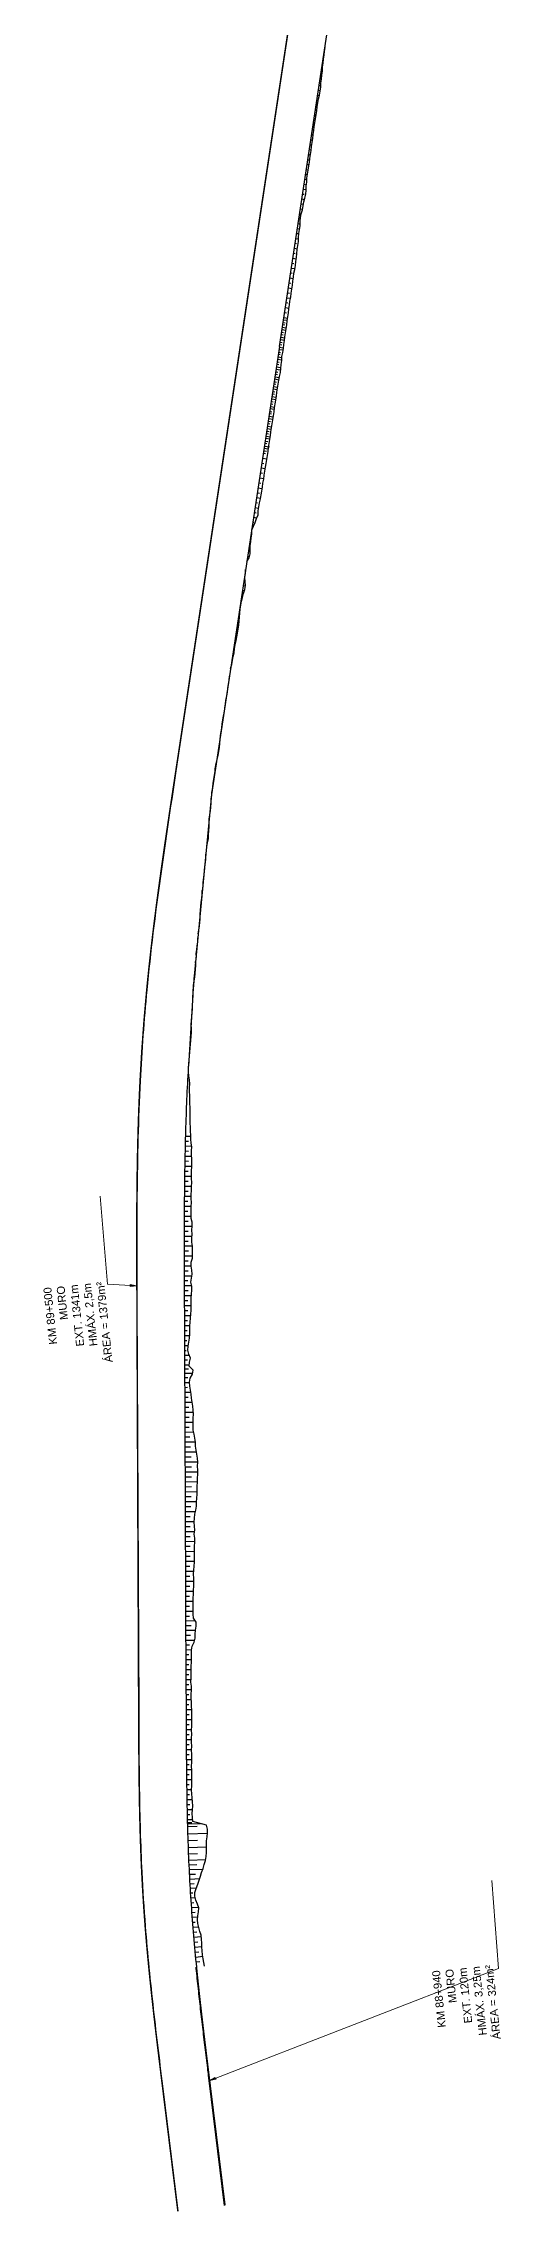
# Model space of a CAD drawing. Header units: metres. Extents: x 288738 to 324331, y 7399322 to 7465117.
# Drawn here: x 296067 to 296296, y 7456357 to 7457441 of the extents above; entities that cross this region are included whole.
import ezdxf

# ---------------------------------------------------------------- set-up
doc = ezdxf.new("R2010")
doc.units = ezdxf.units.M
doc.header["$LTSCALE"] = 10
for name, color, linetype in [('F-HZ-ATERRO-TALUDE', 110, 'Continuous'), ('F-HZ-MUROS', 210, 'Continuous'), ('F-HZ-PIANO-ATERRO', 90, 'Continuous'), ('F-HZ-PIANO-CORTE', 10, 'Continuous'), ('F-HZ-TALUDE', 2, 'Continuous'), ('U-PLATAFORMA', 2, 'Continuous')]:
    doc.layers.add(name, color=color, linetype=linetype)
doc.layers.add('U-HZ-TEXTO-MUROS', color=2, linetype='Continuous', lineweight=0)
doc.styles.add('ARIAL', font='arial.ttf')
doc.styles.add('DIM', font='arial.ttf', dxfattribs={"width": 0.8})
doc.dimstyles.new('U-1_2000', dxfattribs={"dimscale": 2, "dimtxt": 1.5, "dimasz": 0.75, "dimexe": 0.75, "dimexo": 0.75, "dimgap": 0.25, "dimtad": 1, "dimzin": 4, "dimtxsty": 'DIM', "dimblk": 'ARCHTICK', "dimcen": 0.7, "dimdle": 0.75, "dimclrd": 256, "dimclre": 256, "dimclrt": 256, "dimaunit": 1, "dimadec": 3, "dimazin": 2, "dimtfac": 1, "dimtofl": 0, "dimtmove": 0, "dimatfit": 3, "dimldrblk": 'CLOSEDBLANK', "dimfxl": 0, "dimtolj": 1, "dimtzin": 0, "dimlwd": -1, "dimlwe": -1, "dimarcsym": 0})

# ---------------------------------------------------------------- blocks, each defined once
blk = doc.blocks.new('_ArchTick')
at = {"color": 0, "linetype": 'ByBlock', "const_width": 0.15}
blk.add_lwpolyline([(-0.5, -0.5), (0.5, 0.5)], dxfattribs=at)

msp = doc.modelspace()

# ---------------------------------------------------------------- linework, layer by layer
at = {"layer": 'F-HZ-ATERRO-TALUDE', "linetype": 'Continuous', "lineweight": -3}
for p, q in [((296208.042, 7457437.315), (296208.18, 7457437.294)), ((296206.545, 7457427.458), (296207.08, 7457427.377)), ((296206.917, 7457429.91), (296207.066, 7457429.887)), ((296207.292, 7457432.379), (296207.577, 7457432.336)), ((296207.667, 7457434.849), (296207.808, 7457434.828)), ((296205.045, 7457417.589), (296205.975, 7457417.448)), ((296205.42, 7457420.056), (296205.875, 7457419.987)), ((296205.794, 7457422.52), (296206.514, 7457422.411)), ((296206.17, 7457424.991), (296206.498, 7457424.941)), ((296203.172, 7457405.258), (296203.537, 7457405.202)), ((296203.548, 7457407.729), (296204.283, 7457407.618)), ((296203.923, 7457410.201), (296204.29, 7457410.145)), ((296204.298, 7457412.671), (296205.027, 7457412.561)), ((296204.671, 7457415.123), (296205.157, 7457415.049)), ((296201.671, 7457395.374), (296202.085, 7457395.311)), ((296202.046, 7457397.844), (296202.777, 7457397.732)), ((296202.421, 7457400.315), (296202.778, 7457400.261)), ((296202.797, 7457402.787), (296203.499, 7457402.68)), ((296199.794, 7457383.018), (296200.776, 7457382.869)), ((296200.169, 7457385.489), (296200.625, 7457385.42)), ((296200.544, 7457387.96), (296201.475, 7457387.819)), ((296200.92, 7457390.431), (296201.358, 7457390.365)), ((296201.295, 7457392.903), (296202.141, 7457392.774)), ((296198.292, 7457373.137), (296199.342, 7457372.977)), ((296198.667, 7457375.605), (296199.16, 7457375.53)), ((296199.043, 7457378.076), (296200.077, 7457377.918)), ((296199.418, 7457380.547), (296199.917, 7457380.471)), ((296196.798, 7457363.298), (296198.115, 7457363.098)), ((296197.17, 7457365.751), (296197.98, 7457365.628)), ((296197.544, 7457368.212), (296198.977, 7457367.994)), ((296197.918, 7457370.673), (296198.528, 7457370.58)), ((296194.926, 7457350.978), (296195.46, 7457350.897)), ((296195.3, 7457353.437), (296196.119, 7457353.313)), ((296195.675, 7457355.904), (296196.1, 7457355.84)), ((296196.048, 7457358.364), (296197.141, 7457358.198)), ((296196.423, 7457360.833), (296197.011, 7457360.744)), ((296193.428, 7457341.114), (296194.188, 7457340.999)), ((296193.802, 7457343.58), (296195.166, 7457343.373)), ((296194.177, 7457346.044), (296194.765, 7457345.955)), ((296194.552, 7457348.514), (296195.657, 7457348.346)), ((296191.552, 7457328.765), (296193.374, 7457328.488)), ((296191.927, 7457331.236), (296192.811, 7457331.102)), ((296192.303, 7457333.707), (296194.044, 7457333.443)), ((296192.677, 7457336.174), (296193.476, 7457336.053)), ((296193.052, 7457338.644), (296194.568, 7457338.413)), ((296190.051, 7457318.887), (296191.926, 7457318.602)), ((296190.426, 7457321.357), (296191.327, 7457321.22)), ((296190.802, 7457323.827), (296192.543, 7457323.563)), ((296191.177, 7457326.298), (296192.026, 7457326.169)), ((296188.551, 7457309.012), (296190.396, 7457308.732)), ((296188.926, 7457311.484), (296189.831, 7457311.346)), ((296189.301, 7457313.949), (296191.221, 7457313.658)), ((296189.676, 7457316.415), (296190.604, 7457316.274)), ((296186.674, 7457296.658), (296187.636, 7457296.511)), ((296187.05, 7457299.128), (296189.029, 7457298.827)), ((296187.425, 7457301.6), (296188.403, 7457301.451)), ((296187.8, 7457304.071), (296189.765, 7457303.773)), ((296188.176, 7457306.543), (296189.147, 7457306.395)), ((296185.173, 7457286.774), (296186.2, 7457286.618)), ((296185.548, 7457289.245), (296187.64, 7457288.927)), ((296185.924, 7457291.716), (296186.944, 7457291.561)), ((296186.299, 7457294.187), (296188.294, 7457293.884)), ((296183.674, 7457276.907), (296184.868, 7457276.726)), ((296184.049, 7457279.376), (296186.332, 7457279.029)), ((296184.424, 7457281.846), (296185.518, 7457281.68)), ((296184.798, 7457284.309), (296186.791, 7457284.006)), ((296181.805, 7457264.551), (296183.992, 7457264.219)), ((296182.175, 7457267.024), (296183.267, 7457266.858)), ((296182.548, 7457269.495), (296184.772, 7457269.157)), ((296182.923, 7457271.966), (296184.049, 7457271.795)), ((296183.299, 7457274.436), (296185.624, 7457274.083)), ((296180.362, 7457254.657), (296182.584, 7457254.32)), ((296180.717, 7457257.132), (296181.848, 7457256.96)), ((296181.076, 7457259.605), (296183.291, 7457259.268)), ((296181.439, 7457262.078), (296182.537, 7457261.911)), ((296178.637, 7457242.278), (296179.764, 7457242.107)), ((296178.975, 7457244.755), (296181.213, 7457244.415)), ((296179.316, 7457247.231), (296180.421, 7457247.063)), ((296179.661, 7457249.707), (296181.871, 7457249.371)), ((296180.01, 7457252.182), (296181.124, 7457252.013)), ((296177.972, 7457237.323), (296179.118, 7457237.149)), ((296178.303, 7457239.801), (296180.566, 7457239.457))]:
    msp.add_line(p, q, dxfattribs=at)
at = {"layer": 'F-HZ-ATERRO-TALUDE', "color": 2, "linetype": 'Continuous', "lineweight": -3, "flags": 128}
for points in [[(296169.263, 7457182.042), (296170.44, 7457183.887), (296170.963, 7457185.83), (296170.892, 7457187.864), (296170.954, 7457189.877), (296171.275, 7457191.851), (296171.486, 7457193.842), (296171.802, 7457195.817), (296171.798, 7457197.841), (296172.594, 7457199.743), (296173.5, 7457201.628), (296174.086, 7457203.562), (296174.88, 7457205.464), (296174.904, 7457207.484), (296175.25, 7457209.454), (296175.668, 7457211.413), (296176.157, 7457213.362), (296176.509, 7457215.332), (296176.84, 7457217.304), (296177.127, 7457219.284), (296177.375, 7457221.269), (296177.721, 7457223.239), (296178.038, 7457225.214), (296178.373, 7457227.186), (296178.683, 7457229.162), (296179.011, 7457231.135), (296179.281, 7457233.117), (296179.659, 7457235.083), (296179.936, 7457237.063), (296180.19, 7457239.048), (296180.501, 7457241.024), (296180.802, 7457243.001), (296181.108, 7457244.977), (296181.379, 7457246.959), (296181.68, 7457248.936), (296181.989, 7457250.912), (296182.308, 7457252.887), (296182.586, 7457254.867), (296182.938, 7457256.837), (296183.194, 7457258.821), (296183.479, 7457260.801), (296183.765, 7457262.78), (296184.065, 7457264.757), (296184.363, 7457266.735), (296184.708, 7457268.706), (296184.99, 7457270.686), (296185.377, 7457272.65), (296185.717, 7457274.621), (296186.071, 7457276.59), (296186.28, 7457278.582), (296186.51, 7457280.57), (296186.723, 7457282.56), (296186.818, 7457284.569), (296187.241, 7457286.527), (296187.58, 7457288.499), (296187.855, 7457290.48), (296188.089, 7457292.467), (296188.376, 7457294.447), (296188.607, 7457296.435), (296188.97, 7457298.402), (296189.247, 7457300.383), (296189.535, 7457302.362), (296189.857, 7457304.337), (296190.128, 7457306.318), (296190.339, 7457308.309), (296190.608, 7457310.291), (296190.882, 7457312.273), (296191.359, 7457314.223), (296191.54, 7457316.219), (296191.872, 7457318.191), (296192.134, 7457320.174), (296192.338, 7457322.166), (296192.629, 7457324.145), (296192.887, 7457326.129), (296193.325, 7457328.085), (296193.568, 7457330.071), (296193.847, 7457332.052), (296194.128, 7457334.032), (296194.283, 7457336.031), (296194.5, 7457338.021), (296194.84, 7457339.992), (296195.082, 7457341.979), (296195.203, 7457343.983), (296195.363, 7457345.982), (296195.585, 7457347.971), (296195.964, 7457349.937), (296196.034, 7457351.949), (296196.16, 7457353.953), (296196.554, 7457355.916), (296197.073, 7457357.86), (296197.465, 7457359.823), (296197.781, 7457361.798), (296198.282, 7457363.745), (296198.841, 7457365.683), (296198.964, 7457367.687), (296199.045, 7457369.698)], [(296161.152, 7457128.655), (296161.774, 7457130.583), (296162.18, 7457132.545), (296162.515, 7457134.517), (296162.865, 7457136.487), (296163.187, 7457138.461), (296163.506, 7457140.435), (296163.921, 7457142.395), (296164.268, 7457144.365), (296164.605, 7457146.337), (296164.942, 7457148.309), (296165.284, 7457150.28), (296165.504, 7457152.269), (296165.559, 7457154.284), (296165.859, 7457156.261), (296166.026, 7457158.259), (296166.355, 7457160.232), (296166.587, 7457162.219), (296167.169, 7457164.154), (296167.621, 7457166.108), (296168.313, 7457168.026), (296168.637, 7457170), (296168.403, 7457172.058), (296168.363, 7457174.087), (296168.607, 7457176.073), (296168.665, 7457178.087)], [(296153.52, 7457078.416), (296153.665, 7457079.219), (296154.01, 7457081.189), (296154.444, 7457083.146), (296154.908, 7457085.099), (296155.205, 7457087.077), (296155.533, 7457089.05), (296155.758, 7457091.038), (296155.984, 7457093.027), (296156.115, 7457095.03), (296156.392, 7457097.011), (296156.715, 7457098.985), (296157.022, 7457100.961), (296157.293, 7457102.943), (296157.644, 7457104.913), (296158.068, 7457106.871), (296158.352, 7457108.851), (296158.573, 7457110.84), (296158.841, 7457112.823), (296159.232, 7457114.786), (296159.53, 7457116.764), (296159.794, 7457118.747), (296160.137, 7457120.717), (296160.477, 7457122.689), (296160.552, 7457124.7)], [(296146.986, 7457017.584), (296147.022, 7457017.698), (296147.415, 7457019.65), (296147.495, 7457021.646), (296147.849, 7457025.614), (296148.122, 7457027.585), (296148.226, 7457029.58), (296148.518, 7457031.549), (296148.688, 7457033.537), (296148.806, 7457035.532), (296149.03, 7457037.513), (296149.264, 7457039.492), (296149.545, 7457041.465), (296150.026, 7457043.409), (296150.095, 7457045.415), (296150.295, 7457047.401), (296150.378, 7457049.406), (296150.448, 7457051.412), (296150.493, 7457053.424), (296150.834, 7457055.391), (296151.038, 7457057.38), (296151.32, 7457059.357), (296151.487, 7457061.351), (296151.519, 7457063.367), (296151.7, 7457065.36), (296151.777, 7457066.927)], [(296144.966, 7456995.95), (296145.284, 7456997.908), (296145.518, 7456999.876), (296145.725, 7457001.848), (296145.895, 7457003.134), (296145.986, 7457003.815), (296145.976, 7457005.816), (296146.169, 7457007.792), (296146.293, 7457009.778), (296146.433, 7457011.763), (296146.7, 7457013.731), (296146.979, 7457015.698), (296146.986, 7457017.584)], [(296144.041, 7456984.097), (296144.007, 7456986.092), (296144.28, 7456988.053), (296144.482, 7456990.023), (296144.787, 7456991.98), (296144.781, 7456993.976)], [(296140.227, 7456930.944), (296140.51, 7456934.878), (296140.76, 7456936.838), (296140.88, 7456938.806), (296141.063, 7456940.769), (296141.254, 7456942.732), (296141.43, 7456944.696), (296141.591, 7456946.661), (296141.511, 7456948.645), (296141.488, 7456950.625), (296141.6, 7456952.595), (296141.746, 7456954.562), (296141.889, 7456956.529), (296142.052, 7456958.495), (296142.117, 7456960.47), (296142.224, 7456962.441), (296142.323, 7456964.413), (296142.453, 7456966.383), (296142.609, 7456968.351), (296142.699, 7456970.326), (296142.952, 7456972.286), (296143.198, 7456974.246), (296143.449, 7456976.206), (296143.606, 7456978.177), (296143.697, 7456980.155), (296143.648, 7456982.15)], [(296148.162, 7456479.976), (296147.758, 7456481.734), (296147.42, 7456483.681), (296147.133, 7456485.632), (296146.932, 7456487.591), (296146.824, 7456489.557), (296146.694, 7456491.52), (296146.599, 7456493.485), (296146.427, 7456495.442), (296145.765, 7456497.357), (296145.227, 7456499.284), (296144.753, 7456501.216), (296144.667, 7456503.178), (296144.757, 7456505.154), (296145.052, 7456507.143), (296145.287, 7456509.126), (296144.543, 7456511.041), (296143.72, 7456512.953), (296143.284, 7456514.893), (296143.265, 7456516.86), (296143.859, 7456518.863), (296144.752, 7456520.88), (296145.45, 7456522.881), (296146.028, 7456524.873), (296146.657, 7456526.864), (296147.373, 7456528.856), (296147.937, 7456530.839), (296148.604, 7456532.824), (296148.964, 7456534.795), (296149.03, 7456536.754), (296149.16, 7456538.715), (296149.078, 7456540.67), (296149.1, 7456542.629), (296149.4, 7456544.598), (296149.543, 7456546.563), (296149.6, 7456548.525), (296149.182, 7456550.476), (296142.26, 7456552.262), (296142.112, 7456554.234), (296142.004, 7456556.208), (296142.166, 7456558.189), (296142.195, 7456560.167), (296142.126, 7456562.145), (296141.943, 7456564.121), (296141.812, 7456566.1), (296141.651, 7456568.079), (296141.689, 7456570.063), (296141.711, 7456572.046), (296141.695, 7456574.031), (296141.678, 7456576.016), (296141.809, 7456578.003), (296141.673, 7456579.989), (296141.68, 7456581.977), (296141.8, 7456583.967), (296141.749, 7456585.956), (296141.644, 7456587.946), (296141.72, 7456589.938), (296141.637, 7456591.93), (296141.559, 7456593.923), (296141.703, 7456595.918), (296141.638, 7456597.912), (296141.681, 7456599.909), (296141.752, 7456601.906), (296141.704, 7456603.904), (296141.684, 7456605.902), (296141.695, 7456607.902), (296141.651, 7456609.902), (296141.53, 7456611.902), (296141.503, 7456613.901), (296141.471, 7456615.901), (296141.544, 7456617.902), (296141.545, 7456619.902), (296141.313, 7456621.901), (296141.408, 7456623.901), (296141.425, 7456625.901), (296141.444, 7456627.901), (296141.479, 7456629.902), (296141.525, 7456631.902), (296141.658, 7456633.902), (296141.547, 7456635.902), (296141.638, 7456637.902), (296141.994, 7456639.904), (296142.995, 7456641.908), (296143.42, 7456643.91), (296143.453, 7456645.91), (296143.632, 7456647.911), (296143.962, 7456649.912), (296143.984, 7456651.912), (296142.607, 7456653.906), (296142.377, 7456655.906), (296142.491, 7456657.906), (296142.447, 7456659.906), (296142.485, 7456661.906), (296142.429, 7456663.906), (296142.521, 7456665.906), (296142.513, 7456667.906), (296142.732, 7456669.907), (296142.76, 7456671.907), (296142.806, 7456673.908), (296142.604, 7456675.907), (296142.776, 7456677.907), (296142.919, 7456679.908), (296143.049, 7456681.909), (296143.173, 7456683.909), (296143.044, 7456685.909), (296143.136, 7456687.909), (296143.143, 7456689.909), (296143.214, 7456691.909), (296143.287, 7456693.91), (296142.994, 7456695.909), (296143.291, 7456697.91), (296143.136, 7456699.909), (296142.944, 7456701.908), (296143.064, 7456703.909), (296143.238, 7456705.91), (296143.743, 7456707.912), (296144.071, 7456709.913), (296144.15, 7456711.914), (296144.248, 7456713.914), (296144.433, 7456715.915), (296144.423, 7456717.915), (296144.468, 7456719.915), (296144.649, 7456721.916), (296144.548, 7456723.915), (296144.796, 7456725.916), (296144.699, 7456727.916), (296144.658, 7456729.916), (296144.681, 7456731.916), (296144.542, 7456733.915), (296144.187, 7456735.914), (296143.974, 7456737.913), (296143.62, 7456739.912), (296143.513, 7456741.911), (296143.32, 7456743.91), (296142.984, 7456745.909), (296142.393, 7456747.906), (296142.365, 7456749.906), (296142.425, 7456751.907), (296142.382, 7456753.906), (296142.551, 7456755.907), (296142.494, 7456757.907), (296142.21, 7456759.906), (296141.961, 7456761.905), (296141.66, 7456763.903), (296141.368, 7456765.902), (296141.06, 7456767.901), (296140.753, 7456769.9), (296140.537, 7456771.899), (296140.886, 7456773.9), (296142.046, 7456775.905), (296142.406, 7456777.907), (296140.46, 7456779.899), (296140.544, 7456781.899), (296141.117, 7456783.901), (296140.193, 7456785.898), (296139.706, 7456787.895), (296140.001, 7456789.897), (296140.242, 7456791.898), (296140.61, 7456793.899), (296140.72, 7456795.9), (296140.776, 7456797.9), (296140.84, 7456799.9), (296140.99, 7456801.901), (296141.078, 7456803.901), (296141.201, 7456805.902), (296141.412, 7456807.903), (296141.378, 7456809.903), (296141.401, 7456811.903), (296141.509, 7456813.903), (296141.636, 7456815.903), (296141.745, 7456817.902), (296141.729, 7456819.899), (296141.34, 7456821.895), (296141.571, 7456823.893), (296141.883, 7456825.89), (296141.821, 7456827.885), (296141.424, 7456829.878), (296141.485, 7456831.872), (296142.096, 7456833.867), (296142.082, 7456835.86), (296142.16, 7456837.852), (296142.082, 7456839.843), (296141.808, 7456841.833), (296141.787, 7456843.823), (296141.941, 7456845.813), (296141.807, 7456847.802), (296142, 7456849.789), (296141.88, 7456851.777), (296141.508, 7456853.765), (296141.45, 7456855.752), (296141.456, 7456857.738), (296141.472, 7456859.723), (296141.515, 7456861.707), (296141.445, 7456863.692), (296141.426, 7456865.676), (296141.518, 7456867.658), (296141.63, 7456869.639), (296141.714, 7456871.619), (296141.651, 7456873.601), (296141.622, 7456875.582), (296141.66, 7456877.561), (296141.741, 7456879.539), (296141.757, 7456881.517), (296141.769, 7456883.495), (296141.575, 7456885.476), (296141.62, 7456887.453), (296141.677, 7456889.428), (296141.496, 7456891.408), (296141.31, 7456893.389), (296141.207, 7456895.368), (296141.143, 7456897.345), (296141.1, 7456899.322), (296141.008, 7456901.299), (296140.944, 7456903.276), (296140.9, 7456905.252), (296140.869, 7456907.227), (296140.856, 7456909.202), (296140.813, 7456911.177), (296140.827, 7456913.15), (296140.706, 7456915.128), (296140.523, 7456917.11), (296140.604, 7456919.079), (296140.797, 7456921.042), (296140.6, 7456923.025), (296140.276, 7456925.016), (296140.059, 7456927.003), (296140.136, 7456928.974), (296140.227, 7456930.944)]]:
    msp.add_lwpolyline(points, dxfattribs=at)
at = {"layer": 'F-HZ-MUROS', "linetype": 'Continuous', "lineweight": -3, "const_width": 0.5}
msp.add_lwpolyline([(296134.649, 7456357.526), (296126.952, 7456419.891), (296126.636, 7456422.453), (296126.32, 7456425.015), (296126.005, 7456427.579), (296125.69, 7456430.143), (296125.375, 7456432.708), (296125.062, 7456435.275), (296124.751, 7456437.842), (296124.44, 7456440.411), (296124.132, 7456442.981), (296123.826, 7456445.552), (296123.521, 7456448.127), (296123.219, 7456450.7), (296122.921, 7456453.275), (296122.625, 7456455.851), (296122.332, 7456458.429), (296122.043, 7456461.008), (296121.757, 7456463.588), (296121.476, 7456466.169), (296121.198, 7456468.752), (296120.926, 7456471.337), (296120.657, 7456473.922), (296120.394, 7456476.51), (296120.136, 7456479.098), (296119.883, 7456481.688), (296119.636, 7456484.28), (296119.395, 7456486.873), (296119.16, 7456489.467), (296118.932, 7456492.063), (296118.71, 7456494.661), (296118.494, 7456497.26), (296118.287, 7456499.857, -0.0074481), (296116.566, 7456526.912), (296116.444, 7456529.514), (296116.328, 7456532.119), (296116.219, 7456534.724), (296116.117, 7456537.328), (296116.021, 7456539.931), (296115.932, 7456542.534), (296115.849, 7456545.136), (296115.771, 7456547.737), (296115.7, 7456550.337), (296115.633, 7456552.937), (296115.572, 7456555.536), (296115.515, 7456558.134), (296115.463, 7456560.731), (296115.415, 7456563.328), (296115.372, 7456565.923), (296115.332, 7456568.518), (296115.296, 7456571.112), (296115.263, 7456573.705), (296115.233, 7456576.297), (296115.206, 7456578.888), (296115.182, 7456581.476), (296115.161, 7456584.065), (296115.141, 7456586.654), (296115.123, 7456589.242), (296115.107, 7456591.828), (296115.093, 7456594.414), (296115.08, 7456596.999), (296115.067, 7456599.583), (296115.056, 7456602.167), (296115.044, 7456604.749), (296115.034, 7456607.33), (296114.172, 7456811.989), (296114.157, 7456815.538), (296114.142, 7456819.088), (296114.129, 7456822.639), (296114.116, 7456826.191), (296114.105, 7456829.744), (296114.097, 7456833.299), (296114.09, 7456836.854), (296114.087, 7456840.411), (296114.086, 7456843.971), (296114.09, 7456847.53), (296114.097, 7456851.091), (296114.109, 7456854.652), (296114.126, 7456858.215), (296114.148, 7456861.779), (296114.176, 7456865.344), (296114.21, 7456868.91), (296114.251, 7456872.477), (296114.298, 7456876.045), (296114.353, 7456879.614), (296114.416, 7456883.184), (296114.487, 7456886.755), (296114.566, 7456890.327), (296114.655, 7456893.9), (296114.753, 7456897.474), (296114.86, 7456901.049), (296114.978, 7456904.624), (296115.107, 7456908.201), (296115.247, 7456911.778), (296115.398, 7456915.356), (296115.561, 7456918.934), (296115.736, 7456922.508, -0.01128991), (296119.075, 7456967.991), (296119.423, 7456971.553), (296119.785, 7456975.117), (296120.157, 7456978.678), (296120.542, 7456982.237), (296120.937, 7456985.794), (296121.342, 7456989.348), (296121.757, 7456992.901), (296122.182, 7456996.45), (296122.617, 7456999.998), (296123.06, 7457003.544), (296123.511, 7457007.087), (296123.97, 7457010.628), (296124.437, 7457014.167), (296124.911, 7457017.703), (296125.392, 7457021.238), (296125.879, 7457024.771), (296126.372, 7457028.302), (296126.871, 7457031.83), (296127.374, 7457035.357), (296127.882, 7457038.882), (296128.395, 7457042.406), (296128.911, 7457045.927), (296129.431, 7457049.445), (296129.954, 7457052.964), (296130.479, 7457056.481), (296131.007, 7457059.996), (296131.537, 7457063.51), (296132.068, 7457067.023), (296132.6, 7457070.535), (296133.133, 7457074.045), (296133.666, 7457077.554), (296226.621, 7457689.448)], format="xyb", dxfattribs=at)
at = {"layer": 'F-HZ-MUROS', "linetype": 'Continuous', "lineweight": -3}
msp.add_lwpolyline([(296134.947, 7456357.563), (296127.25, 7456419.928), (296126.934, 7456422.49), (296126.618, 7456425.052), (296126.302, 7456427.615), (296125.987, 7456430.18), (296125.673, 7456432.745), (296125.36, 7456435.311), (296125.048, 7456437.879), (296124.738, 7456440.447), (296124.43, 7456443.017), (296124.123, 7456445.587), (296123.819, 7456448.162), (296123.517, 7456450.735), (296123.219, 7456453.31), (296122.923, 7456455.886), (296122.63, 7456458.463), (296122.341, 7456461.041), (296122.056, 7456463.621), (296121.774, 7456466.202), (296121.497, 7456468.784), (296121.224, 7456471.368), (296120.956, 7456473.953), (296120.693, 7456476.54), (296120.435, 7456479.128), (296120.182, 7456481.717), (296119.935, 7456484.308), (296119.694, 7456486.9), (296119.459, 7456489.494), (296119.23, 7456492.089), (296119.008, 7456494.686), (296118.793, 7456497.284), (296118.586, 7456499.88, -0.00744798), (296116.866, 7456526.926), (296116.743, 7456529.527), (296116.627, 7456532.132), (296116.519, 7456534.736), (296116.417, 7456537.339), (296116.321, 7456539.942), (296116.232, 7456542.544), (296116.149, 7456545.145), (296116.071, 7456547.746), (296116, 7456550.345), (296115.933, 7456552.944), (296115.872, 7456555.543), (296115.815, 7456558.14), (296115.763, 7456560.737), (296115.715, 7456563.333), (296115.672, 7456565.928), (296115.632, 7456568.522), (296115.596, 7456571.116), (296115.563, 7456573.708), (296115.533, 7456576.3), (296115.506, 7456578.891), (296115.482, 7456581.478), (296115.461, 7456584.068), (296115.441, 7456586.656), (296115.423, 7456589.244), (296115.407, 7456591.83), (296115.393, 7456594.416), (296115.38, 7456597.001), (296115.367, 7456599.585), (296115.356, 7456602.168), (296115.344, 7456604.75), (296115.334, 7456607.331), (296114.472, 7456811.991), (296114.457, 7456815.539), (296114.442, 7456819.089), (296114.429, 7456822.64), (296114.416, 7456826.192), (296114.405, 7456829.745), (296114.397, 7456833.299), (296114.39, 7456836.855), (296114.387, 7456840.411), (296114.386, 7456843.971), (296114.39, 7456847.53), (296114.397, 7456851.09), (296114.409, 7456854.651), (296114.426, 7456858.213), (296114.448, 7456861.777), (296114.476, 7456865.341), (296114.51, 7456868.906), (296114.551, 7456872.473), (296114.598, 7456876.04), (296114.653, 7456879.609), (296114.716, 7456883.178), (296114.787, 7456886.749), (296114.866, 7456890.32), (296114.955, 7456893.892), (296115.052, 7456897.466), (296115.16, 7456901.039), (296115.278, 7456904.614), (296115.407, 7456908.19), (296115.546, 7456911.766), (296115.697, 7456915.342), (296115.86, 7456918.92), (296116.036, 7456922.493, -0.01128979), (296119.373, 7456967.962), (296119.722, 7456971.523), (296120.083, 7456975.086), (296120.456, 7456978.646), (296120.84, 7456982.205), (296121.235, 7456985.76), (296121.64, 7456989.314), (296122.055, 7456992.865), (296122.48, 7456996.414), (296122.914, 7456999.961), (296123.357, 7457003.506), (296123.809, 7457007.048), (296124.268, 7457010.589), (296124.735, 7457014.127), (296125.209, 7457017.663), (296125.689, 7457021.197), (296126.176, 7457024.73), (296126.669, 7457028.26), (296127.168, 7457031.788), (296127.671, 7457035.315), (296128.179, 7457038.839), (296128.692, 7457042.362), (296129.208, 7457045.884), (296129.728, 7457049.401), (296130.25, 7457052.92), (296130.776, 7457056.436), (296131.304, 7457059.952), (296131.833, 7457063.466), (296132.364, 7457066.978), (296132.897, 7457070.49), (296133.429, 7457074), (296133.962, 7457077.509), (296226.917, 7457689.403)], format="xyb", dxfattribs=at)
msp.add_lwpolyline([(296158.174, 7456360.396), (296150.474, 7456422.794), (296150.158, 7456425.355), (296150.047, 7456426.254), (296149.842, 7456427.915), (296149.716, 7456428.938), (296149.527, 7456430.473), (296149.392, 7456431.569), (296149.213, 7456433.03), (296149.074, 7456434.166), (296148.9, 7456435.586), (296148.758, 7456436.747), (296148.588, 7456438.141), (296148.445, 7456439.319), (296148.278, 7456440.694), (296148.134, 7456441.886), (296147.97, 7456443.247), (296147.826, 7456444.448), (296147.664, 7456445.799), (296147.52, 7456447.007), (296147.36, 7456448.349), (296147.216, 7456449.563), (296147.058, 7456450.899), (296146.915, 7456452.118), (296146.76, 7456453.448), (296146.617, 7456454.671), (296146.464, 7456455.996), (296146.323, 7456457.222), (296146.171, 7456458.543), (296146.031, 7456459.772), (296145.882, 7456461.089), (296145.744, 7456462.32), (296145.597, 7456463.634), (296145.46, 7456464.867), (296145.315, 7456466.178), (296145.18, 7456467.413), (296145.038, 7456468.722), (296144.905, 7456469.958), (296144.765, 7456471.264), (296144.634, 7456472.503), (296144.497, 7456473.806), (296144.367, 7456475.046), (296144.233, 7456476.347), (296144.106, 7456477.588), (296143.975, 7456478.885), (296143.908, 7456479.55)], dxfattribs=at)
at = {"layer": 'F-HZ-MUROS', "linetype": 'Continuous', "lineweight": -3, "const_width": 0.5}
msp.add_lwpolyline([(296158.472, 7456360.433), (296150.771, 7456422.831), (296150.455, 7456425.392), (296150.345, 7456426.291), (296150.14, 7456427.951), (296150.014, 7456428.974), (296149.825, 7456430.509), (296149.69, 7456431.605), (296149.511, 7456433.066), (296149.372, 7456434.202), (296149.198, 7456435.622), (296149.056, 7456436.783), (296148.886, 7456438.177), (296148.743, 7456439.355), (296148.576, 7456440.731), (296148.432, 7456441.922), (296148.268, 7456443.283), (296148.124, 7456444.484), (296147.962, 7456445.835), (296147.817, 7456447.042), (296147.658, 7456448.385), (296147.514, 7456449.599), (296147.356, 7456450.934), (296147.213, 7456452.153), (296147.058, 7456453.483), (296146.915, 7456454.705), (296146.762, 7456456.03), (296146.621, 7456457.256), (296146.469, 7456458.577), (296146.329, 7456459.806), (296146.18, 7456461.122), (296146.042, 7456462.354), (296145.895, 7456463.667), (296145.758, 7456464.9), (296145.614, 7456466.211), (296145.478, 7456467.446), (296145.336, 7456468.754), (296145.203, 7456469.991), (296145.063, 7456471.296), (296144.932, 7456472.534), (296144.795, 7456473.838), (296144.666, 7456475.077), (296144.531, 7456476.378), (296144.204, 7456479.579)], dxfattribs=at)
at = {"layer": 'F-HZ-PIANO-ATERRO', "linetype": 'Continuous', "lineweight": -3}
for p, q in [((296186.877, 7457297.995), (296188.84, 7457297.697)), ((296187.253, 7457300.467), (296188.235, 7457300.317)), ((296187.628, 7457302.938), (296189.581, 7457302.642)), ((296185.001, 7457285.643), (296185.993, 7457285.492)), ((296185.376, 7457288.112), (296187.459, 7457287.796)), ((296185.752, 7457290.584), (296186.789, 7457290.426)), ((296186.127, 7457293.054), (296188.13, 7457292.75)), ((296186.502, 7457295.525), (296187.484, 7457295.376)), ((296183.502, 7457275.774), (296184.681, 7457275.595)), ((296183.877, 7457278.244), (296186.207, 7457277.89)), ((296184.252, 7457280.714), (296185.37, 7457280.544)), ((296184.627, 7457283.182), (296186.737, 7457282.861)), ((296182, 7457265.891), (296183.093, 7457265.725)), ((296182.376, 7457268.362), (296184.589, 7457268.026)), ((296182.751, 7457270.834), (296183.857, 7457270.666)), ((296183.126, 7457273.303), (296185.429, 7457272.954)), ((296180.123, 7457253.534), (296182.351, 7457253.196)), ((296180.499, 7457256.005), (296181.614, 7457255.836)), ((296180.874, 7457258.476), (296183.106, 7457258.137)), ((296181.249, 7457260.948), (296182.351, 7457260.78)), ((296181.625, 7457263.419), (296183.812, 7457263.087)), ((296178.621, 7457243.648), (296180.849, 7457243.309)), ((296178.997, 7457246.12), (296180.108, 7457245.951)), ((296179.372, 7457248.591), (296181.577, 7457248.256)), ((296179.748, 7457251.063), (296180.854, 7457250.895)), ((296176.744, 7457231.292), (296177.863, 7457231.122)), ((296177.12, 7457233.763), (296179.341, 7457233.426)), ((296177.495, 7457236.234), (296178.633, 7457236.061)), ((296177.87, 7457238.705), (296180.103, 7457238.366)), ((296178.246, 7457241.176), (296179.359, 7457241.007)), ((296175.243, 7457221.407), (296176.297, 7457221.247)), ((296175.618, 7457223.878), (296177.771, 7457223.551)), ((296175.993, 7457226.349), (296177.084, 7457226.184)), ((296176.369, 7457228.821), (296178.577, 7457228.485)), ((296173.742, 7457211.531), (296174.687, 7457211.388)), ((296174.116, 7457213.993), (296176.213, 7457213.675)), ((296174.492, 7457216.464), (296175.568, 7457216.301)), ((296174.867, 7457218.936), (296177.029, 7457218.608)), ((296171.897, 7457199.382), (296172.411, 7457199.304)), ((296172.257, 7457201.751), (296172.864, 7457201.659)), ((296172.627, 7457204.188), (296174.245, 7457203.942)), ((296172.994, 7457206.603), (296173.942, 7457206.459)), ((296173.367, 7457209.063), (296175.134, 7457208.794)), ((296170.406, 7457189.57), (296170.942, 7457189.489)), ((296170.781, 7457192.039), (296171.034, 7457192.001)), ((296171.156, 7457194.509), (296171.582, 7457194.444)), ((296171.53, 7457196.968), (296171.665, 7457196.947)), ((296168.548, 7457177.34), (296168.596, 7457177.333)), ((296169.664, 7457184.681), (296170.615, 7457184.537)), ((296170.035, 7457187.125), (296170.479, 7457187.058)), ((296167.065, 7457167.576), (296167.579, 7457167.498)), ((296167.439, 7457170.035), (296168.614, 7457169.857)), ((296167.803, 7457172.432), (296168.1, 7457172.387)), ((296168.174, 7457174.878), (296168.455, 7457174.836)), ((296165.196, 7457155.276), (296165.698, 7457155.2)), ((296165.571, 7457157.744), (296165.774, 7457157.713)), ((296165.947, 7457160.214), (296166.342, 7457160.154)), ((296166.321, 7457162.681), (296166.515, 7457162.651)), ((296166.694, 7457165.134), (296167.372, 7457165.031)), ((296163.697, 7457145.407), (296164.427, 7457145.296)), ((296164.073, 7457147.878), (296164.461, 7457147.819)), ((296164.448, 7457150.349), (296165.274, 7457150.224)), ((296164.823, 7457152.816), (296165.169, 7457152.763)), ((296162.196, 7457135.525), (296162.681, 7457135.451)), ((296162.571, 7457137.996), (296162.835, 7457137.956)), ((296162.947, 7457140.468), (296163.498, 7457140.384)), ((296163.322, 7457142.936), (296163.66, 7457142.885)), ((296161.821, 7457133.054), (296162.038, 7457133.021)), ((296158.818, 7457113.287), (296158.874, 7457113.278)), ((296159.193, 7457115.757), (296159.374, 7457115.729)), ((296159.568, 7457118.228), (296159.645, 7457118.217)), ((296159.944, 7457120.7), (296160.129, 7457120.671)), ((296157.317, 7457103.407), (296157.345, 7457103.403)), ((296157.692, 7457105.877), (296157.847, 7457105.853)), ((296158.067, 7457108.346), (296158.171, 7457108.33)), ((296158.442, 7457110.816), (296158.568, 7457110.797)), ((296155.441, 7457091.058), (296155.755, 7457091.011)), ((296155.816, 7457093.527), (296155.915, 7457093.512)), ((296156.191, 7457095.993), (296156.248, 7457095.984)), ((296156.566, 7457098.464), (296156.597, 7457098.46)), ((296156.941, 7457100.936), (296157.017, 7457100.925)), ((296153.941, 7457081.185), (296154.007, 7457081.175)), ((296154.316, 7457083.65), (296154.435, 7457083.632)), ((296154.69, 7457086.117), (296155.052, 7457086.062)), ((296155.066, 7457088.588), (296155.256, 7457088.559)), ((296151.032, 7457059.957), (296151.199, 7457059.931)), ((296151.169, 7457061.399), (296151.487, 7457061.351)), ((296151.316, 7457063.886), (296151.44, 7457063.868)), ((296149.846, 7457047.539), (296150.298, 7457047.471)), ((296150.082, 7457050.016), (296150.24, 7457049.993)), ((296150.319, 7457052.491), (296150.472, 7457052.468)), ((296150.556, 7457054.975), (296150.656, 7457054.96)), ((296150.794, 7457057.465), (296151.045, 7457057.428)), ((296148.896, 7457037.595), (296149.037, 7457037.575)), ((296149.134, 7457040.086), (296149.239, 7457040.071)), ((296149.372, 7457042.573), (296149.803, 7457042.51)), ((296149.608, 7457045.052), (296149.844, 7457045.017)), ((296147.947, 7457027.648), (296148.124, 7457027.623)), ((296148.184, 7457030.131), (296148.244, 7457030.123)), ((296148.422, 7457032.621), (296148.607, 7457032.595)), ((296148.659, 7457035.106), (296148.719, 7457035.097)), ((296147.235, 7457020.186), (296147.335, 7457020.172)), ((296143.842, 7456984.638), (296144.032, 7456984.617)), ((296144.078, 7456987.115), (296144.113, 7456987.111)), ((296144.316, 7456989.604), (296144.438, 7456989.59)), ((296144.553, 7456992.092), (296144.67, 7456992.078)), ((296139.894, 7456924.794), (296140.316, 7456924.772)), ((296140.026, 7456927.259), (296140.048, 7456927.258)), ((296138.455, 7456884.921), (296141.635, 7456884.857)), ((296138.507, 7456887.422), (296140.062, 7456887.388)), ((296138.564, 7456889.924), (296141.638, 7456889.851)), ((296138.625, 7456892.411), (296140.017, 7456892.376)), ((296138.69, 7456894.904), (296141.235, 7456894.834)), ((296138.285, 7456874.912), (296141.633, 7456874.866)), ((296138.322, 7456877.417), (296139.989, 7456877.391)), ((296138.362, 7456879.921), (296141.743, 7456879.864)), ((296138.407, 7456882.426), (296140.084, 7456882.395)), ((296138.174, 7456864.902), (296141.434, 7456864.874)), ((296138.197, 7456867.405), (296139.85, 7456867.389)), ((296138.223, 7456869.907), (296141.64, 7456869.869)), ((296138.252, 7456872.41), (296139.971, 7456872.388)), ((296138.102, 7456852.412), (296139.933, 7456852.406)), ((296138.111, 7456854.89), (296141.476, 7456854.876)), ((296138.122, 7456857.393), (296139.788, 7456857.385)), ((296138.136, 7456859.897), (296141.475, 7456859.876)), ((296138.154, 7456862.4), (296139.823, 7456862.387)), ((296138.086, 7456842.435), (296139.944, 7456842.435)), ((296138.087, 7456844.934), (296141.873, 7456844.931)), ((296138.09, 7456847.431), (296139.961, 7456847.428)), ((296138.095, 7456849.924), (296141.992, 7456849.915)), ((296138.087, 7456839.95), (296142.067, 7456839.953)), ((296138.09, 7456837.45), (296140.117, 7456837.453)), ((296138.093, 7456834.949), (296142.088, 7456834.957)), ((296138.099, 7456832.51), (296139.891, 7456832.514)), ((296138.105, 7456830.04), (296141.43, 7456830.049)), ((296138.112, 7456827.577), (296139.971, 7456827.582)), ((296138.12, 7456825.086), (296141.759, 7456825.099)), ((296138.129, 7456822.609), (296139.777, 7456822.616)), ((296138.138, 7456820.145), (296141.678, 7456820.159)), ((296138.148, 7456817.65), (296139.94, 7456817.657)), ((296138.159, 7456815.154), (296141.59, 7456815.169)), ((296138.169, 7456812.659), (296139.806, 7456812.666)), ((296138.18, 7456810.161), (296141.381, 7456810.174)), ((296138.19, 7456807.662), (296139.789, 7456807.669)), ((296138.201, 7456805.175), (296141.157, 7456805.187)), ((296138.211, 7456802.679), (296139.618, 7456802.685)), ((296138.221, 7456800.185), (296140.862, 7456800.196)), ((296138.232, 7456797.687), (296139.501, 7456797.693)), ((296138.242, 7456795.19), (296140.682, 7456795.2)), ((296138.253, 7456792.712), (296139.323, 7456792.717)), ((296138.263, 7456790.24), (296140.043, 7456790.247)), ((296138.274, 7456787.769), (296139.005, 7456787.772)), ((296138.284, 7456785.373), (296140.432, 7456785.383)), ((296138.293, 7456783.056), (296139.586, 7456783.062)), ((296138.304, 7456780.606), (296140.49, 7456780.615)), ((296138.312, 7456778.609), (296140.009, 7456778.616)), ((296138.321, 7456776.416), (296142.14, 7456776.432)), ((296138.331, 7456774.193), (296139.696, 7456774.199)), ((296138.341, 7456771.773), (296140.55, 7456771.783)), ((296138.351, 7456769.29), (296139.598, 7456769.295)), ((296138.362, 7456766.818), (296141.225, 7456766.83)), ((296138.372, 7456764.343), (296139.983, 7456764.35)), ((296138.383, 7456761.87), (296141.964, 7456761.885)), ((296138.393, 7456759.389), (296140.337, 7456759.397)), ((296138.403, 7456756.903), (296142.522, 7456756.92)), ((296138.414, 7456754.409), (296140.42, 7456754.418)), ((296138.424, 7456751.911), (296142.425, 7456751.928)), ((296138.435, 7456749.413), (296140.403, 7456749.421)), ((296138.445, 7456746.952), (296142.67, 7456746.97)), ((296138.455, 7456744.514), (296140.835, 7456744.524)), ((296138.466, 7456742.031), (296143.499, 7456742.052)), ((296138.476, 7456739.539), (296141.079, 7456739.55)), ((296138.487, 7456737.068), (296144.062, 7456737.091)), ((296138.497, 7456734.593), (296141.457, 7456734.606)), ((296138.508, 7456732.107), (296144.666, 7456732.133)), ((296138.518, 7456729.608), (296141.591, 7456729.621)), ((296138.529, 7456727.109), (296144.737, 7456727.135)), ((296138.539, 7456724.621), (296141.589, 7456724.634)), ((296138.55, 7456722.129), (296144.637, 7456722.154)), ((296138.56, 7456719.638), (296141.511, 7456719.651)), ((296138.571, 7456717.139), (296144.427, 7456717.163)), ((296138.581, 7456714.645), (296141.449, 7456714.657)), ((296138.592, 7456712.151), (296144.162, 7456712.174)), ((296138.602, 7456709.656), (296141.318, 7456709.668)), ((296138.612, 7456707.203), (296143.57, 7456707.224)), ((296138.623, 7456704.751), (296140.881, 7456704.76)), ((296138.633, 7456702.258), (296142.966, 7456702.276)), ((296138.644, 7456699.767), (296140.894, 7456699.777)), ((296138.654, 7456697.279), (296143.2, 7456697.298)), ((296138.665, 7456694.806), (296140.909, 7456694.816)), ((296138.675, 7456692.317), (296143.229, 7456692.336)), ((296138.686, 7456689.819), (296140.914, 7456689.828)), ((296138.696, 7456687.319), (296143.11, 7456687.338)), ((296138.707, 7456684.823), (296140.91, 7456684.833)), ((296138.717, 7456682.328), (296143.076, 7456682.347)), ((296138.728, 7456679.834), (296140.821, 7456679.843)), ((296138.738, 7456677.342), (296142.729, 7456677.359)), ((296138.749, 7456674.853), (296140.729, 7456674.861)), ((296138.759, 7456672.358), (296142.77, 7456672.375)), ((296138.77, 7456669.859), (296140.749, 7456669.867)), ((296138.78, 7456667.371), (296142.515, 7456667.387)), ((296138.791, 7456664.873), (296140.633, 7456664.88)), ((296138.802, 7456662.374), (296142.472, 7456662.39)), ((296138.812, 7456659.875), (296140.63, 7456659.883)), ((296138.823, 7456657.376), (296142.462, 7456657.392)), ((296138.833, 7456654.885), (296140.663, 7456654.893)), ((296138.843, 7456652.653), (296143.459, 7456652.673)), ((296138.852, 7456650.315), (296141.409, 7456650.326)), ((296138.863, 7456647.844), (296143.628, 7456647.864)), ((296138.873, 7456645.353), (296141.159, 7456645.362)), ((296138.884, 7456642.877), (296143.204, 7456642.895)), ((296138.894, 7456640.559), (296140.611, 7456640.567)), ((296138.904, 7456638.168), (296141.688, 7456638.18)), ((296138.914, 7456635.675), (296140.237, 7456635.681)), ((296138.925, 7456633.18), (296141.611, 7456633.191)), ((296138.935, 7456630.683), (296140.216, 7456630.689)), ((296138.946, 7456628.184), (296141.449, 7456628.194)), ((296138.956, 7456625.684), (296140.19, 7456625.689)), ((296138.967, 7456623.185), (296141.375, 7456623.195)), ((296138.977, 7456620.695), (296140.215, 7456620.7)), ((296138.988, 7456618.2), (296141.544, 7456618.21)), ((296138.998, 7456615.701), (296140.236, 7456615.706)), ((296139.009, 7456613.201), (296141.513, 7456613.212)), ((296139.02, 7456610.703), (296140.311, 7456610.709)), ((296139.03, 7456608.205), (296141.688, 7456608.216)), ((296139.041, 7456605.705), (296140.363, 7456605.711)), ((296139.051, 7456603.205), (296141.72, 7456603.217)), ((296139.062, 7456600.706), (296140.386, 7456600.712)), ((296139.074, 7456598.206), (296141.644, 7456598.219)), ((296139.086, 7456595.707), (296140.388, 7456595.714)), ((296139.1, 7456593.212), (296141.586, 7456593.226)), ((296139.115, 7456590.712), (296140.401, 7456590.72)), ((296139.131, 7456588.212), (296141.655, 7456588.229)), ((296139.149, 7456585.713), (296140.452, 7456585.723)), ((296139.169, 7456583.213), (296141.756, 7456583.234)), ((296139.19, 7456580.714), (296140.433, 7456580.725)), ((296139.214, 7456578.215), (296141.793, 7456578.241)), ((296139.241, 7456575.718), (296140.461, 7456575.732)), ((296139.271, 7456573.216), (296141.701, 7456573.246)), ((296139.303, 7456570.713), (296140.5, 7456570.729)), ((296139.339, 7456568.212), (296141.654, 7456568.246)), ((296139.378, 7456565.713), (296140.607, 7456565.733)), ((296139.421, 7456563.214), (296142.023, 7456563.261)), ((296139.468, 7456560.714), (296140.821, 7456560.74)), ((296139.519, 7456558.211), (296142.167, 7456558.267)), ((296139.574, 7456555.718), (296140.801, 7456555.746)), ((296139.634, 7456553.216), (296142.184, 7456553.279)), ((296139.67, 7456551.788), (296141.682, 7456551.84)), ((296139.688, 7456551.097), (296146.114, 7456551.268)), ((296139.725, 7456549.752), (296144.503, 7456549.883)), ((296139.83, 7456546.113), (296149.532, 7456546.41)), ((296139.94, 7456542.723), (296144.55, 7456542.878)), ((296140.06, 7456539.305), (296149.121, 7456539.639)), ((296140.182, 7456536.141), (296144.601, 7456536.318)), ((296140.312, 7456533.006), (296148.703, 7456533.369)), ((296140.419, 7456530.61), (296144.197, 7456530.783)), ((296140.533, 7456528.21), (296147.258, 7456528.536)), ((296140.649, 7456525.879), (296143.544, 7456526.027)), ((296140.77, 7456523.517), (296145.712, 7456523.783)), ((296140.902, 7456521.179), (296142.919, 7456521.293)), ((296141.033, 7456518.932), (296143.966, 7456519.105)), ((296141.171, 7456516.584), (296142.219, 7456516.649)), ((296141.324, 7456514.094), (296143.433, 7456514.23)), ((296141.485, 7456511.677), (296142.838, 7456511.768)), ((296141.649, 7456509.297), (296145.126, 7456509.541)), ((296141.831, 7456506.852), (296143.437, 7456506.969)), ((296142.014, 7456504.402), (296144.732, 7456504.607)), ((296142.202, 7456501.913), (296143.458, 7456502.011)), ((296142.397, 7456499.435), (296145.135, 7456499.657)), ((296142.6, 7456496.979), (296144.201, 7456497.114)), ((296142.808, 7456494.538), (296146.478, 7456494.855)), ((296143.027, 7456492.039), (296144.84, 7456492.2)), ((296143.251, 7456489.542), (296146.803, 7456489.866)), ((296143.482, 7456487.046), (296145.219, 7456487.208)), ((296143.719, 7456484.55), (296147.242, 7456484.888)), ((296143.961, 7456482.059), (296145.8, 7456482.239))]:
    msp.add_line(p, q, dxfattribs=at)
at = {"layer": 'F-HZ-PIANO-CORTE', "linetype": 'Continuous', "lineweight": -3}
for p, q in [((296169.182, 7457181.034), (296169.111, 7457181.045)), ((296169.182, 7457181.034), (296169.111, 7457181.045)), ((296160.977, 7457126.654), (296160.851, 7457126.673)), ((296160.977, 7457126.654), (296160.851, 7457126.673)), ((296152.304, 7457069.817), (296152.26, 7457069.824)), ((296152.304, 7457069.817), (296152.26, 7457069.824)), ((296152.653, 7457072.292), (296152.592, 7457072.301)), ((296152.653, 7457072.292), (296152.592, 7457072.301)), ((296153.06, 7457074.759), (296153.013, 7457074.766)), ((296153.06, 7457074.759), (296153.013, 7457074.766)), ((296153.391, 7457077.236), (296153.342, 7457077.244)), ((296153.391, 7457077.236), (296153.342, 7457077.244)), ((296146.961, 7457015.574), (296146.879, 7457015.585)), ((296146.961, 7457015.574), (296146.879, 7457015.585)), ((296145.977, 7457005.628), (296145.912, 7457005.637)), ((296145.977, 7457005.628), (296145.912, 7457005.637)), ((296146.19, 7457008.118), (296146.084, 7457008.132)), ((296146.19, 7457008.118), (296146.084, 7457008.132)), ((296146.352, 7457010.613), (296146.337, 7457010.615)), ((296146.352, 7457010.613), (296146.337, 7457010.615)), ((296146.614, 7457013.098), (296146.559, 7457013.105)), ((296146.614, 7457013.098), (296146.559, 7457013.105)), ((296145.16, 7456997.15), (296145.099, 7456997.157)), ((296145.16, 7456997.15), (296145.099, 7456997.157)), ((296145.488, 7456999.628), (296145.275, 7456999.655)), ((296145.488, 7456999.628), (296145.275, 7456999.655)), ((296145.895, 7457003.134), (296145.611, 7457003.171)), ((296145.895, 7457003.134), (296145.611, 7457003.171)), ((296145.76, 7457002.113), (296145.636, 7457002.129)), ((296145.76, 7457002.113), (296145.636, 7457002.129)), ((296142.949, 7456972.269), (296142.813, 7456972.283)), ((296142.949, 7456972.269), (296142.813, 7456972.283)), ((296143.262, 7456974.749), (296142.901, 7456974.787)), ((296143.262, 7456974.749), (296142.901, 7456974.787)), ((296143.531, 7456977.234), (296143.335, 7456977.255)), ((296143.531, 7456977.234), (296143.335, 7456977.255)), ((296143.677, 7456979.729), (296143.376, 7456979.762)), ((296143.677, 7456979.729), (296143.376, 7456979.762)), ((296142.217, 7456962.3), (296142.113, 7456962.31)), ((296142.217, 7456962.3), (296142.113, 7456962.31)), ((296142.348, 7456964.797), (296142.151, 7456964.815)), ((296142.348, 7456964.797), (296142.151, 7456964.815)), ((296142.525, 7456967.29), (296142.414, 7456967.301)), ((296142.525, 7456967.29), (296142.414, 7456967.301)), ((296142.674, 7456969.785), (296142.477, 7456969.805)), ((296142.674, 7456969.785), (296142.477, 7456969.805)), ((296141.497, 7456949.824), (296141.301, 7456949.84)), ((296141.497, 7456949.824), (296141.301, 7456949.84)), ((296141.584, 7456952.322), (296141.513, 7456952.328)), ((296141.584, 7456952.322), (296141.513, 7456952.328)), ((296141.765, 7456954.815), (296141.584, 7456954.83)), ((296141.765, 7456954.815), (296141.584, 7456954.83)), ((296141.954, 7456957.308), (296141.84, 7456957.318)), ((296141.954, 7456957.308), (296141.84, 7456957.318)), ((296142.095, 7456959.803), (296141.867, 7456959.824)), ((296142.095, 7456959.803), (296141.867, 7456959.824)), ((296140.978, 7456939.854), (296140.735, 7456939.871)), ((296140.978, 7456939.854), (296140.735, 7456939.871)), ((296141.441, 7456944.832), (296141.018, 7456944.864)), ((296141.441, 7456944.832), (296141.018, 7456944.864)), ((296141.216, 7456942.342), (296141.046, 7456942.355)), ((296141.216, 7456942.342), (296141.046, 7456942.355)), ((296141.564, 7456947.326), (296141.362, 7456947.341)), ((296141.564, 7456947.326), (296141.362, 7456947.341)), ((296140.792, 7456937.361), (296140.692, 7456937.368)), ((296140.792, 7456937.361), (296140.692, 7456937.368))]:
    msp.add_line(p, q, dxfattribs=at)
at = {"layer": 'F-HZ-TALUDE', "linetype": 'Continuous', "lineweight": -3, "flags": 128}
for points in [[(296185.6, 7457289.584), (296252.468, 7457729.758)], [(296199.045, 7457369.698), (296199.28, 7457371.685), (296199.377, 7457373.693), (296199.686, 7457375.669), (296200.04, 7457377.639), (296200.298, 7457379.622), (296200.601, 7457381.599), (296200.874, 7457383.581), (296201.108, 7457385.568), (296201.44, 7457387.541), (296201.688, 7457389.526), (296201.964, 7457391.507), (296202.24, 7457393.488), (296202.531, 7457395.467), (296202.739, 7457397.458), (296203.014, 7457399.439), (296203.324, 7457401.415), (296203.599, 7457403.396), (296203.94, 7457405.367), (296204.245, 7457407.344), (296204.521, 7457409.325), (296204.874, 7457411.294), (296205.115, 7457413.281), (296205.717, 7457415.212), (296205.93, 7457417.203), (296206.291, 7457419.171), (296206.393, 7457421.178), (296206.589, 7457423.172), (296206.862, 7457425.153), (296207.079, 7457427.143), (296207.084, 7457429.165), (296207.454, 7457431.132), (296207.657, 7457433.124), (296207.999, 7457435.095), (296208.15, 7457437.095), (296208.448, 7457439.073)], [(296151.777, 7457066.927), (296151.861, 7457067.357), (296152.242, 7457069.322), (296152.49, 7457071.306), (296152.816, 7457073.279), (296153.141, 7457075.252), (296153.391, 7457077.237), (296153.52, 7457078.416)], [(296144.225, 7456479.399), (296144.029, 7456481.366), (296143.836, 7456483.333), (296143.647, 7456485.3), (296143.462, 7456487.267), (296143.28, 7456489.232), (296143.101, 7456491.198), (296142.927, 7456493.163), (296142.756, 7456495.127), (296142.59, 7456497.092), (296142.428, 7456499.055), (296142.27, 7456501.019), (296142.12, 7456502.982), (296141.973, 7456504.945), (296141.826, 7456506.909), (296141.679, 7456508.872), (296141.541, 7456510.836), (296141.41, 7456512.801), (296141.279, 7456514.765), (296141.162, 7456516.731), (296141.047, 7456518.696), (296140.932, 7456520.662), (296140.817, 7456522.627), (296140.714, 7456524.593), (296140.615, 7456526.56), (296140.517, 7456528.526), (296140.424, 7456530.494), (296140.336, 7456532.462), (296140.251, 7456534.431), (296140.171, 7456536.401), (296140.095, 7456538.373), (296140.022, 7456540.345), (296139.953, 7456542.318), (296139.888, 7456544.291), (296139.826, 7456546.266), (296139.767, 7456548.242), (296139.712, 7456550.218), (296139.659, 7456552.196), (296139.61, 7456554.174), (296139.564, 7456556.153), (296139.52, 7456558.133), (296139.48, 7456560.113), (296139.442, 7456562.095), (296139.406, 7456564.077), (296139.373, 7456566.06), (296139.342, 7456568.044), (296139.313, 7456570.029), (296139.286, 7456572.015), (296139.261, 7456574.001), (296139.238, 7456575.988), (296139.217, 7456577.976), (296139.197, 7456579.965), (296139.179, 7456581.955), (296139.162, 7456583.945), (296139.147, 7456585.936), (296139.133, 7456587.928), (296139.12, 7456589.921), (296139.107, 7456591.915), (296139.096, 7456593.909), (296139.085, 7456595.904), (296139.076, 7456597.9), (296139.066, 7456599.897), (296139.057, 7456601.894), (296139.048, 7456603.892), (296139.04, 7456605.891), (296139.031, 7456607.891), (296138.964, 7456623.891), (296138.955, 7456625.891), (296138.82, 7456657.891), (296138.812, 7456659.891), (296138.576, 7456715.89), (296138.567, 7456717.89), (296138.542, 7456723.89), (296138.534, 7456725.89), (296138.5, 7456733.89), (296138.492, 7456735.89), (296138.458, 7456743.89), (296138.45, 7456745.89), (296138.416, 7456753.89), (296138.408, 7456755.89), (296138.374, 7456763.89), (296138.366, 7456765.89), (296138.332, 7456773.89), (296138.324, 7456775.89), (296138.29, 7456783.889), (296138.282, 7456785.889), (296138.248, 7456793.889), (296138.24, 7456795.889), (296138.206, 7456803.889), (296138.198, 7456805.889), (296138.172, 7456811.889), (296138.164, 7456813.889), (296138.156, 7456815.888), (296138.147, 7456817.887), (296138.139, 7456819.885), (296138.132, 7456821.883), (296138.124, 7456823.88), (296138.117, 7456825.877), (296138.111, 7456827.873), (296138.105, 7456829.869), (296138.1, 7456831.864), (296138.095, 7456833.859), (296138.092, 7456835.853), (296138.089, 7456837.847), (296138.087, 7456839.84), (296138.086, 7456841.833), (296138.086, 7456843.825), (296138.088, 7456845.816), (296138.09, 7456847.808), (296138.094, 7456849.798), (296138.1, 7456851.788), (296138.106, 7456853.778), (296138.114, 7456855.767), (296138.124, 7456857.756), (296138.135, 7456859.744), (296138.149, 7456861.731), (296138.164, 7456863.718), (296138.181, 7456865.705), (296138.199, 7456867.691), (296138.22, 7456869.676), (296138.243, 7456871.661), (296138.268, 7456873.645), (296138.295, 7456875.629), (296138.324, 7456877.612), (296138.356, 7456879.595), (296138.391, 7456881.577), (296138.428, 7456883.559), (296138.467, 7456885.54), (296138.509, 7456887.521), (296138.554, 7456889.501), (296138.601, 7456891.48), (296138.651, 7456893.459), (296138.705, 7456895.437), (296138.761, 7456897.415), (296138.821, 7456899.392), (296138.883, 7456901.368), (296138.949, 7456903.344), (296139.018, 7456905.319), (296139.09, 7456907.294), (296139.166, 7456909.268), (296139.245, 7456911.241), (296139.328, 7456913.214), (296139.414, 7456915.186), (296139.505, 7456917.157), (296139.599, 7456919.128), (296139.696, 7456921.098), (296139.801, 7456923.067), (296139.907, 7456925.036), (296140.013, 7456927.006), (296140.119, 7456928.975), (296140.17, 7456929.833)]]:
    msp.add_lwpolyline(points, dxfattribs=at)
at = {"layer": 'U-PLATAFORMA', "lineweight": 30}
msp.add_lwpolyline([(296185.6, 7457289.584), (296151.586, 7457065.677), (296142.904, 7456974.82, 0.00961083), (296142.189, 7456965.43), (296140.164, 7456929.833)], format="xyb", dxfattribs=at)

# ---------------------------------------------------------------- texts
at = {"layer": 'U-HZ-TEXTO-MUROS', "linetype": 'Continuous', "lineweight": -3, "char_height": 4, "attachment_point": 9, "rotation": 95.962585, "style": 'ARIAL'}
for s, insert in [('KM 89+500\\PMURO \\PEXT.^I1341m\\PHMÁX. 2,5m\\PÁREA = 1379m²', (296097.953, 7456822.263)), ('KM 88+940\\PMURO \\PEXT.^I120m\\PHMÁX. 3,25m\\PÁREA = 324m²', (296292.516, 7456480.83))]:
    msp.add_mtext(s, dxfattribs=dict(at, insert=insert))

# ---------------------------------------------------------------- leaders
at = {"layer": 'U-HZ-TEXTO-MUROS', "linetype": 'Continuous', "lineweight": -3}
for points in [[(296114.035, 7456820.013), (296099.541, 7456820.853), (296095.799, 7456864.807)], [(296150.771, 7456422.831), (296295.255, 7456478.845), (296291.983, 7456522.713)]]:
    msp.add_leader(points, dimstyle='U-1_2000', override={"dimscale": 1, "dimasz": 3}, dxfattribs=at)

doc.saveas('drawing.dxf')
